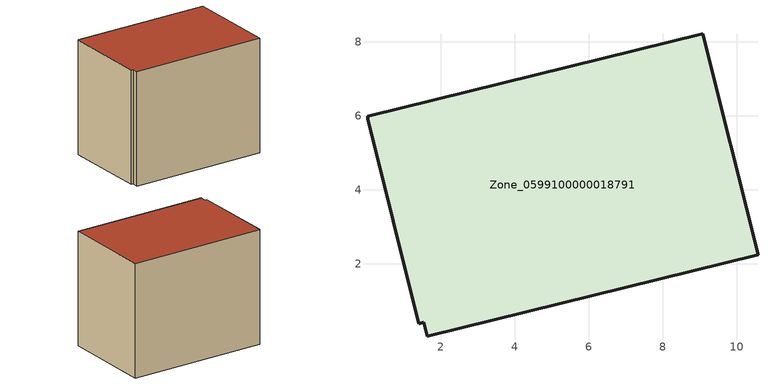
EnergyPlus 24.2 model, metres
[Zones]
Zone_0599100000018791
 floor ground (C_G): 1.64,0.04 1.53,0.41 1.4,0.38 0.02,5.91 0.02,5.99 9.08,8.22 10.57,2.25 z0
 wall outside (C_F): 9.08,8.22 0.02,5.99 0.02,5.91 1.4,0.38 1.53,0.41 1.64,0.04 10.57,2.25 9.08,8.22 z0:7.65
 roof outside (C_R): 1.4,0.38 1.53,0.41 1.64,0.04 10.57,2.25 9.08,8.22 0.02,5.99 0.02,5.91 z7.65
[BUILDING]
Pand.0599100000018791: North Axis=0; Terrain=City; Loads Convergence Tolerance Value=0.04; Temperature Convergence Tolerance Value=0.4; Solar Distribution=FullExterior; Maximum Number of Warmup Days=25; Minimum Number of Warmup Days=1
[Site:Location]
Rotterdam.The.Hague.AP_ZH_NLD Design_Conditions: Latitude=51.96; Longitude=4.45; Time Zone=1; Elevation=-4.5
[SITE:GROUNDTEMPERATURE:BUILDINGSURFACE]
18, 18, 18, 18, 18, 18, 18, 18, 18, 18, 18, 18
[MATERIAL] Thermal Absorptance=0.9; Solar Absorptance=0.7; Visible Absorptance=0.7
Name | Roughness | Thickness | Conductivity | Density | Specific Heat
G.TC.1965-1974 | MediumSmooth | 0.15 | 0.882353 | 540 | 1210
F.TC.1965-1974 | Rough | 0.3 | 0.697674 | 1920 | 840
R.TC.1965-1974 | MediumRough | 0.2 | 0.232558 | 1500 | 1000
[CONSTRUCTION]
C_G: G.TC.1965-1974
C_F: F.TC.1965-1974
C_R: R.TC.1965-1974
[ZONE]
Zone_0599100000018791: Type=1; Multiplier=1; Ceiling Height=Autocalculate; Volume=Autocalculate; Floor Area=autocalculate; Part of Total Floor Area=Yes
[ZONEINFILTRATION:DESIGNFLOWRATE]
Infil_Zone_0599100000018791: Zone or ZoneList or Space or SpaceList=Zone_0599100000018791; Schedule=AlwaysOn; Design Flow Rate Calculation Method=Flow/Area; Flow Rate per Floor Area=0.003; Constant Term Coefficient=1; Temperature Term Coefficient=0; Velocity Term Coefficient=0; Velocity Squared Term Coefficient=0
[HVACTEMPLATE:ZONE:IDEALLOADSAIRSYSTEM]
Zone_0599100000018791: Maximum Heating Supply Air Temperature=50; Minimum Cooling Supply Air Temperature=13; Maximum Heating Supply Air Humidity Ratio=0.0156; Minimum Cooling Supply Air Humidity Ratio=0.0077; Heating Limit=NoLimit; Cooling Limit=NoLimit; Dehumidification Control Type=ConstantSensibleHeatRatio; Cooling Sensible Heat Ratio=0.7; Dehumidification Setpoint=60; Humidification Control Type=None; Humidification Setpoint=30; Outdoor Air Method=None; Outdoor Air Flow Rate per Person=0.00944; Outdoor Air Flow Rate per Zone Floor Area=0; Outdoor Air Flow Rate per Zone=0; Demand Controlled Ventilation Type=None; Outdoor Air Economizer Type=NoEconomizer; Heat Recovery Type=None; Sensible Heat Recovery Effectiveness=0.7; Latent Heat Recovery Effectiveness=0.65
[ZONECONTROL:THERMOSTAT]
ThermostatControl_Zone_0599100000018791: Zone or ZoneList=Zone_0599100000018791; Control Type Schedule=DualSetpointControlType; Control 1=Thermostat_Zone_0599100000018791; Temperature Difference Between Cutout And Setpoint=0
[THERMOSTATSETPOINT:DUALSETPOINT]
Thermostat_Zone_0599100000018791: Heating Setpoint Temperature Schedule=HeatingSetpoint_Zone_0599100000018791; Cooling Setpoint Temperature Schedule=CoolingSetpoint_Zone_0599100000018791
[SCHEDULE:COMPACT]
HeatingSetpoint_Zone_0599100000018791: Through: 12/31, For: AllDays, Until: 24:00, 21
CoolingSetpoint_Zone_0599100000018791: Through: 12/31, For: AllDays, Until: 24:00, 24
DualSetpointControlType: Through: 12/31, For: AllDays, Until: 24:00, 4
AlwaysOn: Through: 12/31, For: AllDays, Until: 24:00, 1
